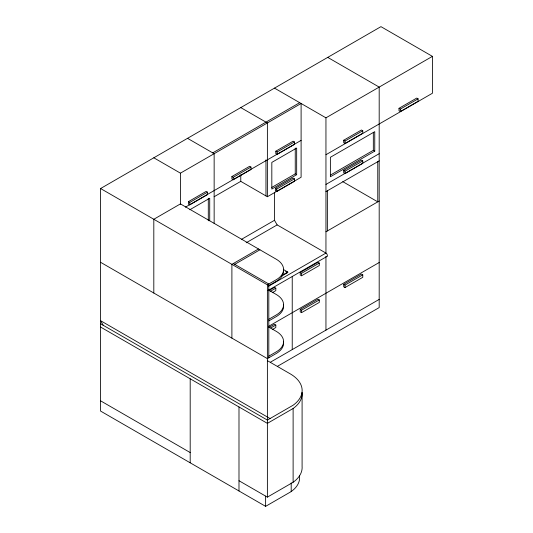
<?xml version="1.0" encoding="UTF-8"?>
<svg xmlns="http://www.w3.org/2000/svg" width="533" height="533" viewBox="0 0 533 533"><rect width="100%" height="100%" fill="white"/><g stroke="black" fill="none" stroke-linecap="round" stroke-linejoin="round"><path stroke-width="0.8" d="M325.949 154.723L432.423 93.248L432.423 56.365L380.962 26.65L100.577 188.529L100.577 411.07L265.614 506.35L291.198 491.579L293.843 489.427A38.229 22.073 0 0 0 299.393 475.336M212.727 152.878L299.686 102.669M153.81 157.795L180.434 173.158L301.105 103.489L301.105 177.262L267.386 196.73L240.769 181.36L214.146 196.73M274.488 88.125L325.949 117.833L432.423 56.365M188.416 201.647L206.164 191.4L207.497 192.166L207.497 194.625L189.748 204.872L188.416 204.106L188.416 201.647L189.748 202.413L207.497 192.166M231.895 176.543L249.644 166.296L250.97 167.069L250.97 169.527L233.227 179.768L231.895 179.001L231.895 176.543L233.227 177.309L250.97 167.069M275.814 151.185L293.117 141.198L294.449 141.965L294.449 144.423L277.147 154.41L275.814 153.644L275.814 151.185L277.147 151.952L294.449 141.965M185.451 207.144L301.105 140.379M189.835 209.736L209.716 198.263L209.716 220.742M343.692 140.246L361.441 129.999L362.773 130.765L362.773 133.223L345.024 143.47L343.692 142.704L343.692 140.246L345.024 141.012L362.773 130.765M399.01 108.306L416.753 98.059L418.085 98.832L418.085 101.29L400.343 111.537L399.01 110.764L399.01 108.306L400.343 109.078L418.085 98.832M271.823 187.403L295.249 173.878L296.668 174.697L296.668 148.061L271.823 162.405L271.823 189.042L296.668 174.697M275.374 188.329L293.117 178.082L294.449 178.848L294.449 181.307L276.707 191.554L275.374 190.787L275.374 188.329L276.707 189.095L294.449 178.848M330.4 175.104L373.333 150.313L374.752 151.132L374.752 131.664L330.387 157.282L330.387 176.749L374.752 151.132M343.692 170.393L361.441 160.153L362.773 160.919L362.773 163.378L345.024 173.625L343.692 172.852L343.692 170.393L345.024 171.166L362.773 160.919M325.949 184.431L379.19 153.697M241.429 239.377L274.488 220.296L274.488 192.22M325.949 191.607L379.19 160.866M246.173 242.788L277.147 224.906L325.949 253.082A2.005 1.159 60 0 1 327.355 255.314A2.005 1.159 60 0 1 326.316 256.513M258.512 248.978L231.895 264.348L231.895 338.115M234.733 264.348L259.931 249.797M325.949 231.768L379.19 201.034M281.337 275.761L287.793 272.03L287.793 272.543L281.337 276.274M100.577 188.529L267.386 284.835L276.201 279.752A25.184 14.538 0 0 0 276.201 259.191L180.434 203.899L153.81 219.27L153.81 293.037M268.805 285.655L276.201 281.391A25.184 14.538 0 0 0 283.363 269.212M268.326 286.348L325.949 253.082L325.949 117.833M268.026 290.478L326.956 256.46M268.805 290.678L274.488 287.4L275.814 288.166L275.814 290.632L272.27 292.677M300.219 272.543L317.961 262.303L319.294 263.069L319.294 265.527L301.551 275.774L300.219 275.001L300.219 272.543L301.551 273.316L319.294 263.069M270.138 291.451L275.814 288.166M268.805 319.26L276.201 314.996A25.184 14.538 0 0 0 276.201 294.436L268.419 289.945M268.805 320.906L276.201 316.635A25.184 14.538 0 0 0 283.363 304.456M268.492 326.416L379.19 262.502M268.805 327.562L274.488 324.284L275.814 325.057L275.814 327.515L272.27 329.561M300.219 309.426L317.961 299.186L319.294 299.952L319.294 302.411L301.551 312.658L300.219 311.892L300.219 309.426L301.551 310.199L319.294 299.952M343.692 284.329L361.441 274.082L362.773 274.848L362.773 277.313L345.024 287.554L343.692 286.787L343.692 284.329L345.024 285.095L362.773 274.848M270.851 327.922L275.814 325.057M268.805 356.151L276.201 351.88A25.184 14.538 0 0 0 276.201 331.319L268.419 326.829M270.651 362.054L379.19 299.393M277.62 366.224L379.19 307.588L379.19 87.099L327.722 57.384M238.991 480.733L267.386 497.129L293.117 482.272A40.748 23.525 0 0 0 302.091 466.355L302.091 392.588A40.748 23.525 0 0 1 293.117 408.505L267.386 423.362L100.577 327.049M240.769 107.593L267.386 122.956L267.386 196.73M342.746 181.633L377.77 201.854L377.77 161.686M187.529 138.327L214.146 153.697L214.146 223.367M283.503 269.551L287.793 272.03M285.648 271.304L287.08 272.13M233.314 263.529L268.805 284.016L268.805 357.79M100.577 262.296L267.386 358.609L276.201 353.519A25.184 14.538 0 0 0 283.363 341.34M267.459 360.701L290.458 373.979A40.748 23.525 0 0 1 293.117 405.227L267.386 420.084L100.577 323.771M270.051 418.545L100.577 320.699L103.235 325.31M100.577 400.823L190.194 452.564M274.488 220.296L277.147 224.906M400.343 109.078L400.343 111.537M373.333 132.47L373.333 150.313M345.024 141.012L345.024 143.47M345.024 171.166L345.024 173.625M345.024 285.095L345.024 287.554M327.369 190.787L327.369 230.949M325.949 256.36L325.949 330.127M301.551 273.316L301.551 275.774M301.551 310.199L301.551 312.658M295.249 148.074L295.249 173.878M293.117 408.505L293.117 482.272M292.231 276.64L292.231 349.595M291.198 482.911L291.198 491.579M277.147 151.952L277.147 154.41M276.707 189.095L276.707 191.554M267.386 284.835L267.386 497.129M265.967 159.84L265.967 195.911M265.614 496.103L265.614 506.35M240.769 174.804L240.769 181.36M238.991 406.965L238.991 490.98M233.227 177.309L233.227 179.768M208.296 198.276L208.296 220.755M190.194 378.79L190.194 462.804M189.748 202.413L189.748 204.872M180.434 173.158L180.434 204.306"/></g></svg>
